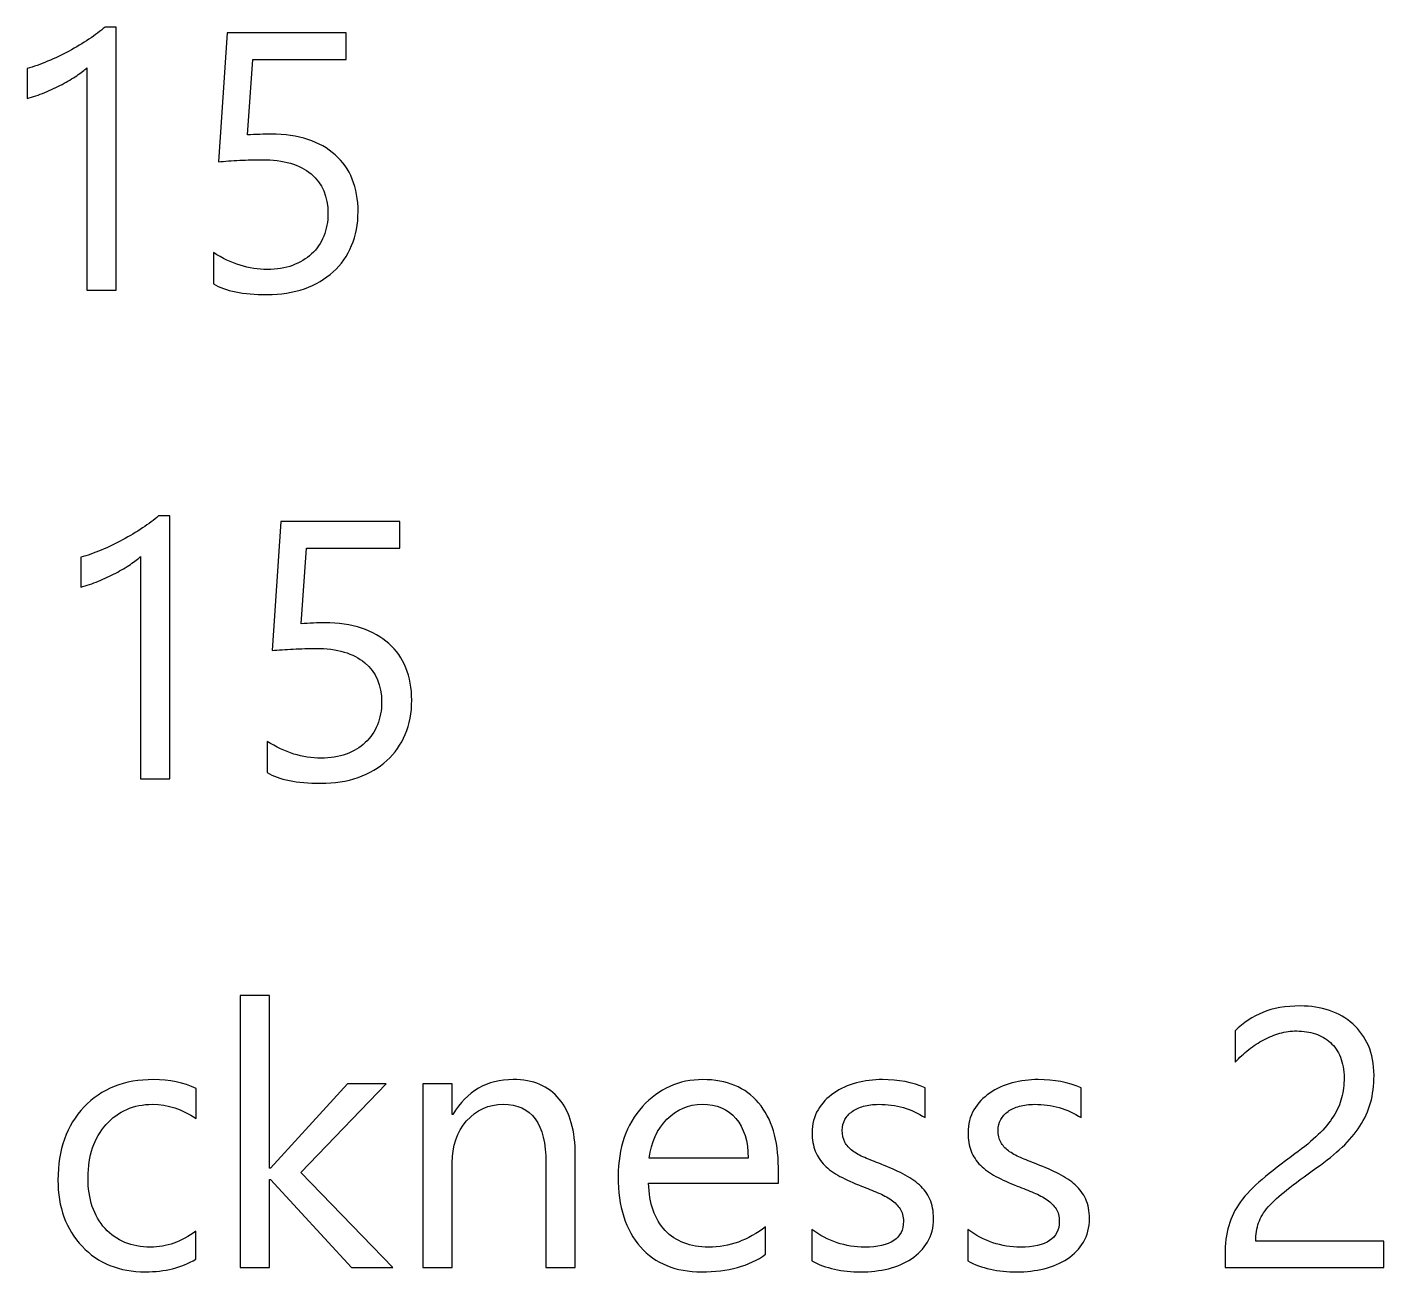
# Model space of a CAD drawing. Header units: centimetres. Extents: x -70 to 51, y -60 to 73.
# Drawn here: x 41.95 to 51.33, y -44 to -35.4 of the extents above; entities that cross this region are included whole.
import ezdxf

# ---------------------------------------------------------------- set-up
doc = ezdxf.new("R2010")
doc.units = ezdxf.units.CM
doc.header["$MEASUREMENT"] = 0
doc.layers.add('Layer 1', color=7, linetype='Continuous')

msp = doc.modelspace()

# ---------------------------------------------------------------- linework, layer by layer
at = {"layer": 'Layer 1'}
for points, knots in [([(42.56214, -37.21618), (42.56214, -37.21618), (42.35894, -37.21618), (42.35894, -37.21618), (42.35894, -37.21618), (42.35894, -37.21618), (42.35894, -35.67948), (42.35894, -35.67948), (42.35894, -35.67948), (42.34328, -35.69514), (42.31999, -35.71335), (42.28994, -35.73367), (42.28994, -35.73367), (42.25988, -35.75356), (42.22601, -35.77388), (42.18834, -35.79378), (42.18834, -35.79378), (42.15066, -35.81325), (42.11087, -35.83188), (42.06938, -35.84924), (42.06938, -35.84924), (42.02747, -35.86702), (41.98683, -35.88056), (41.94704, -35.8903), (41.94704, -35.8903), (41.94704, -35.8903), (41.94704, -35.68456), (41.94704, -35.68456), (41.94704, -35.68456), (41.99149, -35.67186), (42.0389, -35.65535), (42.08885, -35.63418), (42.08885, -35.63418), (42.13923, -35.61302), (42.18834, -35.58973), (42.2366, -35.56349), (42.2366, -35.56349), (42.28486, -35.53766), (42.33058, -35.51015), (42.37376, -35.48178), (42.37376, -35.48178), (42.41651, -35.453), (42.45377, -35.42548), (42.48552, -35.39796), (42.48552, -35.39796), (42.48552, -35.39796), (42.56214, -35.39796), (42.56214, -35.39796), (42.56214, -35.39796), (42.56214, -35.39796), (42.56214, -37.21618), (42.56214, -37.21618)], [0, 0, 0, 0, 0.0714286, 0.0714286, 0.0714286, 0.0714286, 0.1428571, 0.1428571, 0.1428571, 0.1428571, 0.2142857, 0.2142857, 0.2142857, 0.2142857, 0.2857143, 0.2857143, 0.2857143, 0.2857143, 0.3571429, 0.3571429, 0.3571429, 0.3571429, 0.4285714, 0.4285714, 0.4285714, 0.4285714, 0.5, 0.5, 0.5, 0.5, 0.5714286, 0.5714286, 0.5714286, 0.5714286, 0.6428571, 0.6428571, 0.6428571, 0.6428571, 0.7142857, 0.7142857, 0.7142857, 0.7142857, 0.7857143, 0.7857143, 0.7857143, 0.7857143, 0.8571429, 0.8571429, 0.8571429, 0.8571429, 1, 1, 1, 1]), ([(44.23515, -36.67304), (44.23515, -36.75983), (44.22034, -36.83814), (44.19028, -36.90842), (44.19028, -36.90842), (44.16065, -36.97869), (44.11831, -37.03923), (44.06328, -37.0896), (44.06328, -37.0896), (44.00825, -37.13998), (43.94178, -37.17893), (43.86431, -37.20644), (43.86431, -37.20644), (43.78642, -37.23354), (43.70006, -37.24708), (43.60523, -37.24708), (43.60523, -37.24708), (43.43971, -37.24708), (43.31694, -37.22253), (43.23651, -37.17258), (43.23651, -37.17258), (43.23651, -37.17258), (43.23651, -36.9571), (43.23651, -36.9571), (43.23651, -36.9571), (43.35758, -37.03457), (43.4812, -37.07352), (43.60735, -37.07352), (43.60735, -37.07352), (43.67212, -37.07352), (43.73012, -37.0642), (43.78176, -37.04515), (43.78176, -37.04515), (43.83341, -37.0261), (43.87744, -36.99943), (43.91384, -36.96557), (43.91384, -36.96557), (43.95025, -36.9317), (43.97819, -36.89064), (43.99766, -36.8428), (43.99766, -36.8428), (44.01714, -36.79496), (44.02687, -36.74247), (44.02687, -36.68532), (44.02687, -36.68532), (44.02687, -36.56975), (43.98793, -36.47873), (43.91003, -36.41312), (43.91003, -36.41312), (43.83256, -36.3475), (43.71953, -36.31448), (43.57179, -36.31448), (43.57179, -36.31448), (43.54766, -36.31448), (43.52226, -36.3149), (43.49601, -36.31575), (43.49601, -36.31575), (43.46934, -36.3166), (43.4431, -36.31744), (43.41643, -36.31871), (43.41643, -36.31871), (43.39018, -36.31998), (43.36436, -36.32168), (43.33896, -36.32337), (43.33896, -36.32337), (43.31398, -36.32464), (43.2907, -36.32676), (43.27038, -36.3293), (43.27038, -36.3293), (43.27038, -36.3293), (43.33091, -35.43776), (43.33091, -35.43776), (43.33091, -35.43776), (43.33091, -35.43776), (44.15345, -35.43776), (44.15345, -35.43776), (44.15345, -35.43776), (44.15345, -35.43776), (44.15345, -35.62106), (44.15345, -35.62106), (44.15345, -35.62106), (44.15345, -35.62106), (43.50702, -35.62106), (43.50702, -35.62106), (43.50702, -35.62106), (43.50702, -35.62106), (43.47104, -36.14345), (43.47104, -36.14345), (43.47104, -36.14345), (43.49771, -36.14176), (43.52565, -36.14007), (43.55528, -36.13922), (43.55528, -36.13922), (43.58534, -36.13795), (43.61158, -36.1371), (43.63487, -36.1371), (43.63487, -36.1371), (43.72927, -36.1371), (43.81351, -36.14938), (43.88802, -36.17436), (43.88802, -36.17436), (43.9621, -36.19933), (44.02518, -36.23447), (44.07683, -36.28061), (44.07683, -36.28061), (44.12847, -36.32633), (44.16784, -36.38264), (44.19494, -36.4491), (44.19494, -36.4491), (44.22161, -36.51556), (44.23515, -36.59007), (44.23515, -36.67304)], [0, 0, 0, 0, 0.0344828, 0.0344828, 0.0344828, 0.0344828, 0.0689655, 0.0689655, 0.0689655, 0.0689655, 0.1034483, 0.1034483, 0.1034483, 0.1034483, 0.137931, 0.137931, 0.137931, 0.137931, 0.1724138, 0.1724138, 0.1724138, 0.1724138, 0.2068966, 0.2068966, 0.2068966, 0.2068966, 0.2413793, 0.2413793, 0.2413793, 0.2413793, 0.2758621, 0.2758621, 0.2758621, 0.2758621, 0.3103448, 0.3103448, 0.3103448, 0.3103448, 0.3448276, 0.3448276, 0.3448276, 0.3448276, 0.3793103, 0.3793103, 0.3793103, 0.3793103, 0.4137931, 0.4137931, 0.4137931, 0.4137931, 0.4482759, 0.4482759, 0.4482759, 0.4482759, 0.4827586, 0.4827586, 0.4827586, 0.4827586, 0.5172414, 0.5172414, 0.5172414, 0.5172414, 0.5517241, 0.5517241, 0.5517241, 0.5517241, 0.5862069, 0.5862069, 0.5862069, 0.5862069, 0.6206897, 0.6206897, 0.6206897, 0.6206897, 0.6551724, 0.6551724, 0.6551724, 0.6551724, 0.6896552, 0.6896552, 0.6896552, 0.6896552, 0.7241379, 0.7241379, 0.7241379, 0.7241379, 0.7586207, 0.7586207, 0.7586207, 0.7586207, 0.7931034, 0.7931034, 0.7931034, 0.7931034, 0.8275862, 0.8275862, 0.8275862, 0.8275862, 0.862069, 0.862069, 0.862069, 0.862069, 0.8965517, 0.8965517, 0.8965517, 0.8965517, 0.9310345, 0.9310345, 0.9310345, 0.9310345, 1, 1, 1, 1]), ([(42.93299, -40.5948), (42.93299, -40.5948), (42.72979, -40.5948), (42.72979, -40.5948), (42.72979, -40.5948), (42.72979, -40.5948), (42.72979, -39.0581), (42.72979, -39.0581), (42.72979, -39.0581), (42.71413, -39.07376), (42.69084, -39.09197), (42.66079, -39.11229), (42.66079, -39.11229), (42.63073, -39.13218), (42.59686, -39.1525), (42.55919, -39.1724), (42.55919, -39.1724), (42.52151, -39.19187), (42.48172, -39.2105), (42.44023, -39.22786), (42.44023, -39.22786), (42.39832, -39.24564), (42.35768, -39.25918), (42.31789, -39.26892), (42.31789, -39.26892), (42.31789, -39.26892), (42.31789, -39.06318), (42.31789, -39.06318), (42.31789, -39.06318), (42.36234, -39.05048), (42.40975, -39.03397), (42.4597, -39.0128), (42.4597, -39.0128), (42.51008, -38.99164), (42.55919, -38.96835), (42.60745, -38.94211), (42.60745, -38.94211), (42.65571, -38.91628), (42.70143, -38.88877), (42.74461, -38.8604), (42.74461, -38.8604), (42.78736, -38.83162), (42.82462, -38.8041), (42.85637, -38.77658), (42.85637, -38.77658), (42.85637, -38.77658), (42.93299, -38.77658), (42.93299, -38.77658), (42.93299, -38.77658), (42.93299, -38.77658), (42.93299, -40.5948), (42.93299, -40.5948)], [0, 0, 0, 0, 0.0714286, 0.0714286, 0.0714286, 0.0714286, 0.1428571, 0.1428571, 0.1428571, 0.1428571, 0.2142857, 0.2142857, 0.2142857, 0.2142857, 0.2857143, 0.2857143, 0.2857143, 0.2857143, 0.3571429, 0.3571429, 0.3571429, 0.3571429, 0.4285714, 0.4285714, 0.4285714, 0.4285714, 0.5, 0.5, 0.5, 0.5, 0.5714286, 0.5714286, 0.5714286, 0.5714286, 0.6428571, 0.6428571, 0.6428571, 0.6428571, 0.7142857, 0.7142857, 0.7142857, 0.7142857, 0.7857143, 0.7857143, 0.7857143, 0.7857143, 0.8571429, 0.8571429, 0.8571429, 0.8571429, 1, 1, 1, 1]), ([(44.606, -40.05166), (44.606, -40.13845), (44.59119, -40.21676), (44.56113, -40.28704), (44.56113, -40.28704), (44.5315, -40.35731), (44.48916, -40.41785), (44.43413, -40.46822), (44.43413, -40.46822), (44.3791, -40.5186), (44.31263, -40.55755), (44.23516, -40.58506), (44.23516, -40.58506), (44.15727, -40.61216), (44.07091, -40.6257), (43.97608, -40.6257), (43.97608, -40.6257), (43.81056, -40.6257), (43.68779, -40.60115), (43.60736, -40.5512), (43.60736, -40.5512), (43.60736, -40.5512), (43.60736, -40.33572), (43.60736, -40.33572), (43.60736, -40.33572), (43.72843, -40.41319), (43.85205, -40.45214), (43.9782, -40.45214), (43.9782, -40.45214), (44.04297, -40.45214), (44.10097, -40.44282), (44.15261, -40.42377), (44.15261, -40.42377), (44.20426, -40.40472), (44.24829, -40.37805), (44.28469, -40.34419), (44.28469, -40.34419), (44.3211, -40.31032), (44.34904, -40.26926), (44.36851, -40.22142), (44.36851, -40.22142), (44.38799, -40.17358), (44.39772, -40.12109), (44.39772, -40.06394), (44.39772, -40.06394), (44.39772, -39.94837), (44.35878, -39.85735), (44.28088, -39.79174), (44.28088, -39.79174), (44.20341, -39.72612), (44.09038, -39.6931), (43.94264, -39.6931), (43.94264, -39.6931), (43.91851, -39.6931), (43.89311, -39.69352), (43.86686, -39.69437), (43.86686, -39.69437), (43.84019, -39.69522), (43.81395, -39.69606), (43.78728, -39.69733), (43.78728, -39.69733), (43.76103, -39.6986), (43.73521, -39.7003), (43.70981, -39.70199), (43.70981, -39.70199), (43.68483, -39.70326), (43.66155, -39.70538), (43.64123, -39.70792), (43.64123, -39.70792), (43.64123, -39.70792), (43.70176, -38.81638), (43.70176, -38.81638), (43.70176, -38.81638), (43.70176, -38.81638), (44.5243, -38.81638), (44.5243, -38.81638), (44.5243, -38.81638), (44.5243, -38.81638), (44.5243, -38.99968), (44.5243, -38.99968), (44.5243, -38.99968), (44.5243, -38.99968), (43.87787, -38.99968), (43.87787, -38.99968), (43.87787, -38.99968), (43.87787, -38.99968), (43.84189, -39.52207), (43.84189, -39.52207), (43.84189, -39.52207), (43.86856, -39.52038), (43.8965, -39.51869), (43.92613, -39.51784), (43.92613, -39.51784), (43.95619, -39.51657), (43.98243, -39.51572), (44.00572, -39.51572), (44.00572, -39.51572), (44.10012, -39.51572), (44.18436, -39.528), (44.25887, -39.55298), (44.25887, -39.55298), (44.33295, -39.57795), (44.39603, -39.61309), (44.44768, -39.65923), (44.44768, -39.65923), (44.49932, -39.70495), (44.53869, -39.76126), (44.56579, -39.82772), (44.56579, -39.82772), (44.59246, -39.89418), (44.606, -39.96869), (44.606, -40.05166)], [0, 0, 0, 0, 0.0344828, 0.0344828, 0.0344828, 0.0344828, 0.0689655, 0.0689655, 0.0689655, 0.0689655, 0.1034483, 0.1034483, 0.1034483, 0.1034483, 0.137931, 0.137931, 0.137931, 0.137931, 0.1724138, 0.1724138, 0.1724138, 0.1724138, 0.2068966, 0.2068966, 0.2068966, 0.2068966, 0.2413793, 0.2413793, 0.2413793, 0.2413793, 0.2758621, 0.2758621, 0.2758621, 0.2758621, 0.3103448, 0.3103448, 0.3103448, 0.3103448, 0.3448276, 0.3448276, 0.3448276, 0.3448276, 0.3793103, 0.3793103, 0.3793103, 0.3793103, 0.4137931, 0.4137931, 0.4137931, 0.4137931, 0.4482759, 0.4482759, 0.4482759, 0.4482759, 0.4827586, 0.4827586, 0.4827586, 0.4827586, 0.5172414, 0.5172414, 0.5172414, 0.5172414, 0.5517241, 0.5517241, 0.5517241, 0.5517241, 0.5862069, 0.5862069, 0.5862069, 0.5862069, 0.6206897, 0.6206897, 0.6206897, 0.6206897, 0.6551724, 0.6551724, 0.6551724, 0.6551724, 0.6896552, 0.6896552, 0.6896552, 0.6896552, 0.7241379, 0.7241379, 0.7241379, 0.7241379, 0.7586207, 0.7586207, 0.7586207, 0.7586207, 0.7931034, 0.7931034, 0.7931034, 0.7931034, 0.8275862, 0.8275862, 0.8275862, 0.8275862, 0.862069, 0.862069, 0.862069, 0.862069, 0.8965517, 0.8965517, 0.8965517, 0.8965517, 0.9310345, 0.9310345, 0.9310345, 0.9310345, 1, 1, 1, 1]), ([(44.47435, -43.97342), (44.47435, -43.97342), (44.18903, -43.97342), (44.18903, -43.97342), (44.18903, -43.97342), (44.18903, -43.97342), (43.62853, -43.3634), (43.62853, -43.3634), (43.62853, -43.3634), (43.62853, -43.3634), (43.62345, -43.3634), (43.62345, -43.3634), (43.62345, -43.3634), (43.62345, -43.3634), (43.62345, -43.97342), (43.62345, -43.97342), (43.62345, -43.97342), (43.62345, -43.97342), (43.41983, -43.97342), (43.41983, -43.97342), (43.41983, -43.97342), (43.41983, -43.97342), (43.41983, -42.0934), (43.41983, -42.0934), (43.41983, -42.0934), (43.41983, -42.0934), (43.62345, -42.0934), (43.62345, -42.0934), (43.62345, -42.0934), (43.62345, -42.0934), (43.62345, -43.28508), (43.62345, -43.28508), (43.62345, -43.28508), (43.62345, -43.28508), (43.62853, -43.28508), (43.62853, -43.28508), (43.62853, -43.28508), (43.62853, -43.28508), (44.16151, -42.70342), (44.16151, -42.70342), (44.16151, -42.70342), (44.16151, -42.70342), (44.42821, -42.70342), (44.42821, -42.70342), (44.42821, -42.70342), (44.42821, -42.70342), (43.83935, -43.31598), (43.83935, -43.31598), (43.83935, -43.31598), (43.83935, -43.31598), (44.47435, -43.97342), (44.47435, -43.97342)], [0, 0, 0, 0, 0.0714286, 0.0714286, 0.0714286, 0.0714286, 0.1428571, 0.1428571, 0.1428571, 0.1428571, 0.2142857, 0.2142857, 0.2142857, 0.2142857, 0.2857143, 0.2857143, 0.2857143, 0.2857143, 0.3571429, 0.3571429, 0.3571429, 0.3571429, 0.4285714, 0.4285714, 0.4285714, 0.4285714, 0.5, 0.5, 0.5, 0.5, 0.5714286, 0.5714286, 0.5714286, 0.5714286, 0.6428571, 0.6428571, 0.6428571, 0.6428571, 0.7142857, 0.7142857, 0.7142857, 0.7142857, 0.7857143, 0.7857143, 0.7857143, 0.7857143, 0.8571429, 0.8571429, 0.8571429, 0.8571429, 1, 1, 1, 1]), ([(51.05169, -42.66109), (51.05169, -42.60648), (51.04322, -42.55906), (51.02629, -42.51842), (51.02629, -42.51842), (51.00936, -42.47821), (50.98607, -42.44434), (50.95686, -42.41767), (50.95686, -42.41767), (50.92723, -42.39058), (50.89294, -42.37068), (50.85315, -42.35756), (50.85315, -42.35756), (50.81335, -42.34401), (50.7706, -42.33766), (50.72403, -42.33766), (50.72403, -42.33766), (50.68466, -42.33766), (50.64571, -42.34274), (50.60761, -42.35375), (50.60761, -42.35375), (50.56951, -42.36433), (50.53268, -42.37915), (50.4967, -42.3982), (50.4967, -42.3982), (50.46072, -42.41725), (50.426, -42.44011), (50.39256, -42.46635), (50.39256, -42.46635), (50.35869, -42.49302), (50.32779, -42.52223), (50.29858, -42.55441), (50.29858, -42.55441), (50.29858, -42.55441), (50.29858, -42.33639), (50.29858, -42.33639), (50.29858, -42.33639), (50.35573, -42.28093), (50.41965, -42.2386), (50.49035, -42.20897), (50.49035, -42.20897), (50.56105, -42.17976), (50.64741, -42.16494), (50.74901, -42.16494), (50.74901, -42.16494), (50.82182, -42.16494), (50.88913, -42.17552), (50.95094, -42.19669), (50.95094, -42.19669), (51.01317, -42.21786), (51.06693, -42.24876), (51.11223, -42.28898), (51.11223, -42.28898), (51.15795, -42.32962), (51.19351, -42.37957), (51.21975, -42.43926), (51.21975, -42.43926), (51.24558, -42.49895), (51.2587, -42.56711), (51.2587, -42.64373), (51.2587, -42.64373), (51.2587, -42.714), (51.25066, -42.77793), (51.23457, -42.83508), (51.23457, -42.83508), (51.21848, -42.8918), (51.19393, -42.94557), (51.16133, -42.99594), (51.16133, -42.99594), (51.12874, -43.04674), (51.08767, -43.095), (51.03772, -43.14115), (51.03772, -43.14115), (50.98819, -43.18771), (50.93019, -43.2347), (50.86288, -43.28254), (50.86288, -43.28254), (50.77949, -43.34223), (50.71091, -43.39303), (50.65672, -43.43536), (50.65672, -43.43536), (50.60253, -43.47727), (50.55935, -43.51664), (50.5276, -43.55347), (50.5276, -43.55347), (50.49585, -43.5903), (50.47342, -43.62713), (50.46072, -43.66396), (50.46072, -43.66396), (50.44759, -43.70079), (50.44124, -43.74313), (50.44124, -43.79096), (50.44124, -43.79096), (50.44124, -43.79096), (51.32686, -43.79096), (51.32686, -43.79096), (51.32686, -43.79096), (51.32686, -43.79096), (51.32686, -43.97342), (51.32686, -43.97342), (51.32686, -43.97342), (51.32686, -43.97342), (50.22915, -43.97342), (50.22915, -43.97342), (50.22915, -43.97342), (50.22915, -43.97342), (50.22915, -43.88537), (50.22915, -43.88537), (50.22915, -43.88537), (50.22915, -43.80917), (50.23762, -43.74228), (50.25413, -43.68428), (50.25413, -43.68428), (50.27064, -43.62671), (50.29773, -43.57168), (50.33583, -43.51961), (50.33583, -43.51961), (50.37393, -43.46754), (50.42389, -43.41547), (50.48527, -43.3634), (50.48527, -43.3634), (50.54708, -43.31133), (50.62243, -43.25248), (50.71175, -43.18729), (50.71175, -43.18729), (50.7761, -43.14072), (50.83029, -43.0967), (50.87347, -43.05436), (50.87347, -43.05436), (50.91707, -43.01203), (50.95178, -42.97012), (50.97845, -42.92779), (50.97845, -42.92779), (51.0047, -42.88588), (51.02375, -42.84312), (51.03476, -42.79952), (51.03476, -42.79952), (51.04619, -42.75591), (51.05169, -42.71019), (51.05169, -42.66109)], [0, 0, 0, 0, 0.0277778, 0.0277778, 0.0277778, 0.0277778, 0.0555556, 0.0555556, 0.0555556, 0.0555556, 0.0833333, 0.0833333, 0.0833333, 0.0833333, 0.1111111, 0.1111111, 0.1111111, 0.1111111, 0.1388889, 0.1388889, 0.1388889, 0.1388889, 0.1666667, 0.1666667, 0.1666667, 0.1666667, 0.1944444, 0.1944444, 0.1944444, 0.1944444, 0.2222222, 0.2222222, 0.2222222, 0.2222222, 0.25, 0.25, 0.25, 0.25, 0.2777778, 0.2777778, 0.2777778, 0.2777778, 0.3055556, 0.3055556, 0.3055556, 0.3055556, 0.3333333, 0.3333333, 0.3333333, 0.3333333, 0.3611111, 0.3611111, 0.3611111, 0.3611111, 0.3888889, 0.3888889, 0.3888889, 0.3888889, 0.4166667, 0.4166667, 0.4166667, 0.4166667, 0.4444444, 0.4444444, 0.4444444, 0.4444444, 0.4722222, 0.4722222, 0.4722222, 0.4722222, 0.5, 0.5, 0.5, 0.5, 0.5277778, 0.5277778, 0.5277778, 0.5277778, 0.5555556, 0.5555556, 0.5555556, 0.5555556, 0.5833333, 0.5833333, 0.5833333, 0.5833333, 0.6111111, 0.6111111, 0.6111111, 0.6111111, 0.6388889, 0.6388889, 0.6388889, 0.6388889, 0.6666667, 0.6666667, 0.6666667, 0.6666667, 0.6944444, 0.6944444, 0.6944444, 0.6944444, 0.7222222, 0.7222222, 0.7222222, 0.7222222, 0.75, 0.75, 0.75, 0.75, 0.7777778, 0.7777778, 0.7777778, 0.7777778, 0.8055556, 0.8055556, 0.8055556, 0.8055556, 0.8333333, 0.8333333, 0.8333333, 0.8333333, 0.8611111, 0.8611111, 0.8611111, 0.8611111, 0.8888889, 0.8888889, 0.8888889, 0.8888889, 0.9166667, 0.9166667, 0.9166667, 0.9166667, 0.9444444, 0.9444444, 0.9444444, 0.9444444, 1, 1, 1, 1]), ([(43.11249, -43.915), (43.01512, -43.97384), (42.89913, -44.00305), (42.76535, -44.00305), (42.76535, -44.00305), (42.58417, -44.00305), (42.43812, -43.94421), (42.32678, -43.82652), (42.32678, -43.82652), (42.21587, -43.70884), (42.15999, -43.55601), (42.15999, -43.36805), (42.15999, -43.36805), (42.15999, -43.15893), (42.2201, -42.99086), (42.3399, -42.86386), (42.3399, -42.86386), (42.45971, -42.73729), (42.61973, -42.67379), (42.81996, -42.67379), (42.81996, -42.67379), (42.93172, -42.67379), (43.02994, -42.69411), (43.11503, -42.73559), (43.11503, -42.73559), (43.11503, -42.73559), (43.11503, -42.94387), (43.11503, -42.94387), (43.11503, -42.94387), (43.02062, -42.87783), (42.91987, -42.84481), (42.81234, -42.84481), (42.81234, -42.84481), (42.6828, -42.84481), (42.57612, -42.89138), (42.49315, -42.98451), (42.49315, -42.98451), (42.41018, -43.07722), (42.36827, -43.19957), (42.36827, -43.3507), (42.36827, -43.3507), (42.36827, -43.49971), (42.40764, -43.61697), (42.48553, -43.70291), (42.48553, -43.70291), (42.56385, -43.78885), (42.66841, -43.83203), (42.80007, -43.83203), (42.80007, -43.83203), (42.91098, -43.83203), (43.01512, -43.7952), (43.11249, -43.72154), (43.11249, -43.72154), (43.11249, -43.72154), (43.11249, -43.915), (43.11249, -43.915)], [0, 0, 0, 0, 0.0666667, 0.0666667, 0.0666667, 0.0666667, 0.1333333, 0.1333333, 0.1333333, 0.1333333, 0.2, 0.2, 0.2, 0.2, 0.2666667, 0.2666667, 0.2666667, 0.2666667, 0.3333333, 0.3333333, 0.3333333, 0.3333333, 0.4, 0.4, 0.4, 0.4, 0.4666667, 0.4666667, 0.4666667, 0.4666667, 0.5333333, 0.5333333, 0.5333333, 0.5333333, 0.6, 0.6, 0.6, 0.6, 0.6666667, 0.6666667, 0.6666667, 0.6666667, 0.7333333, 0.7333333, 0.7333333, 0.7333333, 0.8, 0.8, 0.8, 0.8, 0.8666667, 0.8666667, 0.8666667, 0.8666667, 1, 1, 1, 1]), ([(45.73673, -43.97342), (45.73673, -43.97342), (45.53311, -43.97342), (45.53311, -43.97342), (45.53311, -43.97342), (45.53311, -43.97342), (45.53311, -43.2491), (45.53311, -43.2491), (45.53311, -43.2491), (45.53311, -42.97943), (45.4349, -42.84481), (45.23805, -42.84481), (45.23805, -42.84481), (45.13645, -42.84481), (45.0522, -42.88291), (44.98574, -42.95954), (44.98574, -42.95954), (44.91885, -43.03616), (44.88583, -43.13268), (44.88583, -43.2491), (44.88583, -43.2491), (44.88583, -43.2491), (44.88583, -43.97342), (44.88583, -43.97342), (44.88583, -43.97342), (44.88583, -43.97342), (44.68221, -43.97342), (44.68221, -43.97342), (44.68221, -43.97342), (44.68221, -43.97342), (44.68221, -42.70342), (44.68221, -42.70342), (44.68221, -42.70342), (44.68221, -42.70342), (44.88583, -42.70342), (44.88583, -42.70342), (44.88583, -42.70342), (44.88583, -42.70342), (44.88583, -42.91424), (44.88583, -42.91424), (44.88583, -42.91424), (44.88583, -42.91424), (44.89091, -42.91424), (44.89091, -42.91424), (44.89091, -42.91424), (44.98659, -42.7538), (45.12544, -42.67379), (45.30747, -42.67379), (45.30747, -42.67379), (45.44633, -42.67379), (45.55258, -42.71866), (45.62624, -42.80841), (45.62624, -42.80841), (45.6999, -42.89773), (45.73673, -43.02769), (45.73673, -43.19703), (45.73673, -43.19703), (45.73673, -43.19703), (45.73673, -43.97342), (45.73673, -43.97342)], [0, 0, 0, 0, 0.0625, 0.0625, 0.0625, 0.0625, 0.125, 0.125, 0.125, 0.125, 0.1875, 0.1875, 0.1875, 0.1875, 0.25, 0.25, 0.25, 0.25, 0.3125, 0.3125, 0.3125, 0.3125, 0.375, 0.375, 0.375, 0.375, 0.4375, 0.4375, 0.4375, 0.4375, 0.5, 0.5, 0.5, 0.5, 0.5625, 0.5625, 0.5625, 0.5625, 0.625, 0.625, 0.625, 0.625, 0.6875, 0.6875, 0.6875, 0.6875, 0.75, 0.75, 0.75, 0.75, 0.8125, 0.8125, 0.8125, 0.8125, 0.875, 0.875, 0.875, 0.875, 1, 1, 1, 1]), ([(47.14051, -43.38922), (47.14051, -43.38922), (46.24389, -43.38922), (46.24389, -43.38922), (46.24389, -43.38922), (46.24727, -43.53061), (46.28537, -43.63983), (46.35819, -43.71688), (46.35819, -43.71688), (46.431, -43.7935), (46.53091, -43.83203), (46.65833, -43.83203), (46.65833, -43.83203), (46.80142, -43.83203), (46.93265, -43.78504), (47.05288, -43.69063), (47.05288, -43.69063), (47.05288, -43.69063), (47.05288, -43.88156), (47.05288, -43.88156), (47.05288, -43.88156), (46.94112, -43.96284), (46.79337, -44.00305), (46.61007, -44.00305), (46.61007, -44.00305), (46.43058, -44.00305), (46.28961, -43.94548), (46.18716, -43.83033), (46.18716, -43.83033), (46.08429, -43.71476), (46.03307, -43.55263), (46.03307, -43.3435), (46.03307, -43.3435), (46.03307, -43.1458), (46.08937, -42.98494), (46.20113, -42.86048), (46.20113, -42.86048), (46.31331, -42.73602), (46.45259, -42.67379), (46.61854, -42.67379), (46.61854, -42.67379), (46.78491, -42.67379), (46.91318, -42.72755), (47.00419, -42.83508), (47.00419, -42.83508), (47.09521, -42.94218), (47.14051, -43.09162), (47.14051, -43.28254), (47.14051, -43.28254), (47.14051, -43.28254), (47.14051, -43.38922), (47.14051, -43.38922)], [0, 0, 0, 0, 0.0714286, 0.0714286, 0.0714286, 0.0714286, 0.1428571, 0.1428571, 0.1428571, 0.1428571, 0.2142857, 0.2142857, 0.2142857, 0.2142857, 0.2857143, 0.2857143, 0.2857143, 0.2857143, 0.3571429, 0.3571429, 0.3571429, 0.3571429, 0.4285714, 0.4285714, 0.4285714, 0.4285714, 0.5, 0.5, 0.5, 0.5, 0.5714286, 0.5714286, 0.5714286, 0.5714286, 0.6428571, 0.6428571, 0.6428571, 0.6428571, 0.7142857, 0.7142857, 0.7142857, 0.7142857, 0.7857143, 0.7857143, 0.7857143, 0.7857143, 0.8571429, 0.8571429, 0.8571429, 0.8571429, 1, 1, 1, 1]), ([(47.37165, -43.9277), (47.37165, -43.9277), (47.37165, -43.70926), (47.37165, -43.70926), (47.37165, -43.70926), (47.48214, -43.79096), (47.60448, -43.83203), (47.73741, -43.83203), (47.73741, -43.83203), (47.91605, -43.83203), (48.00538, -43.77234), (48.00538, -43.65338), (48.00538, -43.65338), (48.00538, -43.61951), (47.99776, -43.59073), (47.98252, -43.56744), (47.98252, -43.56744), (47.96685, -43.54374), (47.94653, -43.52299), (47.92029, -43.50479), (47.92029, -43.50479), (47.89446, -43.48659), (47.86356, -43.47008), (47.82842, -43.45568), (47.82842, -43.45568), (47.79329, -43.44129), (47.75561, -43.42605), (47.71497, -43.41039), (47.71497, -43.41039), (47.65867, -43.38795), (47.60956, -43.36551), (47.5668, -43.34265), (47.5668, -43.34265), (47.52447, -43.32022), (47.48891, -43.29439), (47.46012, -43.26603), (47.46012, -43.26603), (47.43176, -43.23724), (47.41017, -43.20507), (47.39578, -43.16866), (47.39578, -43.16866), (47.38138, -43.13226), (47.37419, -43.0895), (47.37419, -43.04082), (47.37419, -43.04082), (47.37419, -42.98113), (47.38773, -42.92863), (47.41483, -42.88249), (47.41483, -42.88249), (47.44234, -42.83677), (47.47875, -42.79825), (47.52405, -42.76734), (47.52405, -42.76734), (47.56977, -42.73644), (47.62141, -42.71273), (47.67983, -42.69707), (47.67983, -42.69707), (47.73783, -42.68141), (47.79837, -42.67379), (47.86017, -42.67379), (47.86017, -42.67379), (47.97024, -42.67379), (48.06845, -42.69284), (48.15524, -42.73051), (48.15524, -42.73051), (48.15524, -42.73051), (48.15524, -42.93668), (48.15524, -42.93668), (48.15524, -42.93668), (48.0621, -42.87529), (47.95458, -42.84481), (47.83308, -42.84481), (47.83308, -42.84481), (47.79498, -42.84481), (47.76069, -42.84905), (47.72979, -42.85794), (47.72979, -42.85794), (47.69931, -42.8664), (47.67306, -42.87868), (47.65105, -42.89434), (47.65105, -42.89434), (47.62946, -42.91001), (47.61252, -42.92906), (47.60025, -42.95065), (47.60025, -42.95065), (47.58839, -42.97266), (47.58247, -42.99679), (47.58247, -43.02346), (47.58247, -43.02346), (47.58247, -43.05648), (47.58839, -43.084), (47.60025, -43.10643), (47.60025, -43.10643), (47.61252, -43.12887), (47.62988, -43.14877), (47.65316, -43.16612), (47.65316, -43.16612), (47.67602, -43.18348), (47.70439, -43.19914), (47.73741, -43.21311), (47.73741, -43.21311), (47.77043, -43.22708), (47.8081, -43.24232), (47.85044, -43.25883), (47.85044, -43.25883), (47.90632, -43.28042), (47.95712, -43.30244), (48.00157, -43.3253), (48.00157, -43.3253), (48.04602, -43.34816), (48.08412, -43.37356), (48.11587, -43.40234), (48.11587, -43.40234), (48.14719, -43.43071), (48.17132, -43.46373), (48.18826, -43.50098), (48.18826, -43.50098), (48.20519, -43.53823), (48.21366, -43.58226), (48.21366, -43.63348), (48.21366, -43.63348), (48.21366, -43.69656), (48.19969, -43.75117), (48.17217, -43.79731), (48.17217, -43.79731), (48.14423, -43.84346), (48.1074, -43.88198), (48.06126, -43.91246), (48.06126, -43.91246), (48.01469, -43.94336), (47.96135, -43.9658), (47.90124, -43.98104), (47.90124, -43.98104), (47.8407, -43.99586), (47.77762, -44.00305), (47.71116, -44.00305), (47.71116, -44.00305), (47.58077, -44.00305), (47.46732, -43.97808), (47.37165, -43.9277)], [0, 0, 0, 0, 0.0277778, 0.0277778, 0.0277778, 0.0277778, 0.0555556, 0.0555556, 0.0555556, 0.0555556, 0.0833333, 0.0833333, 0.0833333, 0.0833333, 0.1111111, 0.1111111, 0.1111111, 0.1111111, 0.1388889, 0.1388889, 0.1388889, 0.1388889, 0.1666667, 0.1666667, 0.1666667, 0.1666667, 0.1944444, 0.1944444, 0.1944444, 0.1944444, 0.2222222, 0.2222222, 0.2222222, 0.2222222, 0.25, 0.25, 0.25, 0.25, 0.2777778, 0.2777778, 0.2777778, 0.2777778, 0.3055556, 0.3055556, 0.3055556, 0.3055556, 0.3333333, 0.3333333, 0.3333333, 0.3333333, 0.3611111, 0.3611111, 0.3611111, 0.3611111, 0.3888889, 0.3888889, 0.3888889, 0.3888889, 0.4166667, 0.4166667, 0.4166667, 0.4166667, 0.4444444, 0.4444444, 0.4444444, 0.4444444, 0.4722222, 0.4722222, 0.4722222, 0.4722222, 0.5, 0.5, 0.5, 0.5, 0.5277778, 0.5277778, 0.5277778, 0.5277778, 0.5555556, 0.5555556, 0.5555556, 0.5555556, 0.5833333, 0.5833333, 0.5833333, 0.5833333, 0.6111111, 0.6111111, 0.6111111, 0.6111111, 0.6388889, 0.6388889, 0.6388889, 0.6388889, 0.6666667, 0.6666667, 0.6666667, 0.6666667, 0.6944444, 0.6944444, 0.6944444, 0.6944444, 0.7222222, 0.7222222, 0.7222222, 0.7222222, 0.75, 0.75, 0.75, 0.75, 0.7777778, 0.7777778, 0.7777778, 0.7777778, 0.8055556, 0.8055556, 0.8055556, 0.8055556, 0.8333333, 0.8333333, 0.8333333, 0.8333333, 0.8611111, 0.8611111, 0.8611111, 0.8611111, 0.8888889, 0.8888889, 0.8888889, 0.8888889, 0.9166667, 0.9166667, 0.9166667, 0.9166667, 0.9444444, 0.9444444, 0.9444444, 0.9444444, 1, 1, 1, 1]), ([(48.44946, -43.9277), (48.44946, -43.9277), (48.44946, -43.70926), (48.44946, -43.70926), (48.44946, -43.70926), (48.55995, -43.79096), (48.68229, -43.83203), (48.81522, -43.83203), (48.81522, -43.83203), (48.99386, -43.83203), (49.08319, -43.77234), (49.08319, -43.65338), (49.08319, -43.65338), (49.08319, -43.61951), (49.07557, -43.59073), (49.06033, -43.56744), (49.06033, -43.56744), (49.04466, -43.54374), (49.02434, -43.52299), (48.9981, -43.50479), (48.9981, -43.50479), (48.97227, -43.48659), (48.94137, -43.47008), (48.90623, -43.45568), (48.90623, -43.45568), (48.8711, -43.44129), (48.83342, -43.42605), (48.79278, -43.41039), (48.79278, -43.41039), (48.73648, -43.38795), (48.68737, -43.36551), (48.64461, -43.34265), (48.64461, -43.34265), (48.60228, -43.32022), (48.56672, -43.29439), (48.53793, -43.26603), (48.53793, -43.26603), (48.50957, -43.23724), (48.48798, -43.20507), (48.47359, -43.16866), (48.47359, -43.16866), (48.45919, -43.13226), (48.452, -43.0895), (48.452, -43.04082), (48.452, -43.04082), (48.452, -42.98113), (48.46554, -42.92863), (48.49264, -42.88249), (48.49264, -42.88249), (48.52015, -42.83677), (48.55656, -42.79825), (48.60186, -42.76734), (48.60186, -42.76734), (48.64758, -42.73644), (48.69922, -42.71273), (48.75764, -42.69707), (48.75764, -42.69707), (48.81564, -42.68141), (48.87618, -42.67379), (48.93798, -42.67379), (48.93798, -42.67379), (49.04805, -42.67379), (49.14626, -42.69284), (49.23305, -42.73051), (49.23305, -42.73051), (49.23305, -42.73051), (49.23305, -42.93668), (49.23305, -42.93668), (49.23305, -42.93668), (49.13991, -42.87529), (49.03239, -42.84481), (48.91089, -42.84481), (48.91089, -42.84481), (48.87279, -42.84481), (48.8385, -42.84905), (48.8076, -42.85794), (48.8076, -42.85794), (48.77712, -42.8664), (48.75087, -42.87868), (48.72886, -42.89434), (48.72886, -42.89434), (48.70727, -42.91001), (48.69033, -42.92906), (48.67806, -42.95065), (48.67806, -42.95065), (48.6662, -42.97266), (48.66028, -42.99679), (48.66028, -43.02346), (48.66028, -43.02346), (48.66028, -43.05648), (48.6662, -43.084), (48.67806, -43.10643), (48.67806, -43.10643), (48.69033, -43.12887), (48.70769, -43.14877), (48.73097, -43.16612), (48.73097, -43.16612), (48.75383, -43.18348), (48.7822, -43.19914), (48.81522, -43.21311), (48.81522, -43.21311), (48.84824, -43.22708), (48.88591, -43.24232), (48.92825, -43.25883), (48.92825, -43.25883), (48.98413, -43.28042), (49.03493, -43.30244), (49.07938, -43.3253), (49.07938, -43.3253), (49.12383, -43.34816), (49.16193, -43.37356), (49.19368, -43.40234), (49.19368, -43.40234), (49.225, -43.43071), (49.24913, -43.46373), (49.26607, -43.50098), (49.26607, -43.50098), (49.283, -43.53823), (49.29147, -43.58226), (49.29147, -43.63348), (49.29147, -43.63348), (49.29147, -43.69656), (49.2775, -43.75117), (49.24998, -43.79731), (49.24998, -43.79731), (49.22204, -43.84346), (49.18521, -43.88198), (49.13907, -43.91246), (49.13907, -43.91246), (49.0925, -43.94336), (49.03916, -43.9658), (48.97905, -43.98104), (48.97905, -43.98104), (48.91851, -43.99586), (48.85543, -44.00305), (48.78897, -44.00305), (48.78897, -44.00305), (48.65858, -44.00305), (48.54513, -43.97808), (48.44946, -43.9277)], [0, 0, 0, 0, 0.0277778, 0.0277778, 0.0277778, 0.0277778, 0.0555556, 0.0555556, 0.0555556, 0.0555556, 0.0833333, 0.0833333, 0.0833333, 0.0833333, 0.1111111, 0.1111111, 0.1111111, 0.1111111, 0.1388889, 0.1388889, 0.1388889, 0.1388889, 0.1666667, 0.1666667, 0.1666667, 0.1666667, 0.1944444, 0.1944444, 0.1944444, 0.1944444, 0.2222222, 0.2222222, 0.2222222, 0.2222222, 0.25, 0.25, 0.25, 0.25, 0.2777778, 0.2777778, 0.2777778, 0.2777778, 0.3055556, 0.3055556, 0.3055556, 0.3055556, 0.3333333, 0.3333333, 0.3333333, 0.3333333, 0.3611111, 0.3611111, 0.3611111, 0.3611111, 0.3888889, 0.3888889, 0.3888889, 0.3888889, 0.4166667, 0.4166667, 0.4166667, 0.4166667, 0.4444444, 0.4444444, 0.4444444, 0.4444444, 0.4722222, 0.4722222, 0.4722222, 0.4722222, 0.5, 0.5, 0.5, 0.5, 0.5277778, 0.5277778, 0.5277778, 0.5277778, 0.5555556, 0.5555556, 0.5555556, 0.5555556, 0.5833333, 0.5833333, 0.5833333, 0.5833333, 0.6111111, 0.6111111, 0.6111111, 0.6111111, 0.6388889, 0.6388889, 0.6388889, 0.6388889, 0.6666667, 0.6666667, 0.6666667, 0.6666667, 0.6944444, 0.6944444, 0.6944444, 0.6944444, 0.7222222, 0.7222222, 0.7222222, 0.7222222, 0.75, 0.75, 0.75, 0.75, 0.7777778, 0.7777778, 0.7777778, 0.7777778, 0.8055556, 0.8055556, 0.8055556, 0.8055556, 0.8333333, 0.8333333, 0.8333333, 0.8333333, 0.8611111, 0.8611111, 0.8611111, 0.8611111, 0.8888889, 0.8888889, 0.8888889, 0.8888889, 0.9166667, 0.9166667, 0.9166667, 0.9166667, 0.9444444, 0.9444444, 0.9444444, 0.9444444, 1, 1, 1, 1]), ([(46.93223, -43.21692), (46.93138, -43.09966), (46.90302, -43.00822), (46.84756, -42.9426), (46.84756, -42.9426), (46.79168, -42.87741), (46.71421, -42.84481), (46.61473, -42.84481), (46.61473, -42.84481), (46.51905, -42.84481), (46.43735, -42.8791), (46.37046, -42.94768), (46.37046, -42.94768), (46.30358, -43.01626), (46.26209, -43.10601), (46.24643, -43.21692), (46.24643, -43.21692), (46.24643, -43.21692), (46.93223, -43.21692), (46.93223, -43.21692)], [0, 0, 0, 0, 0.1666667, 0.1666667, 0.1666667, 0.1666667, 0.3333333, 0.3333333, 0.3333333, 0.3333333, 0.5, 0.5, 0.5, 0.5, 0.6666667, 0.6666667, 0.6666667, 0.6666667, 1, 1, 1, 1])]:
    msp.add_open_spline(points, degree=3, knots=knots, dxfattribs=at)

doc.saveas('drawing.dxf')
